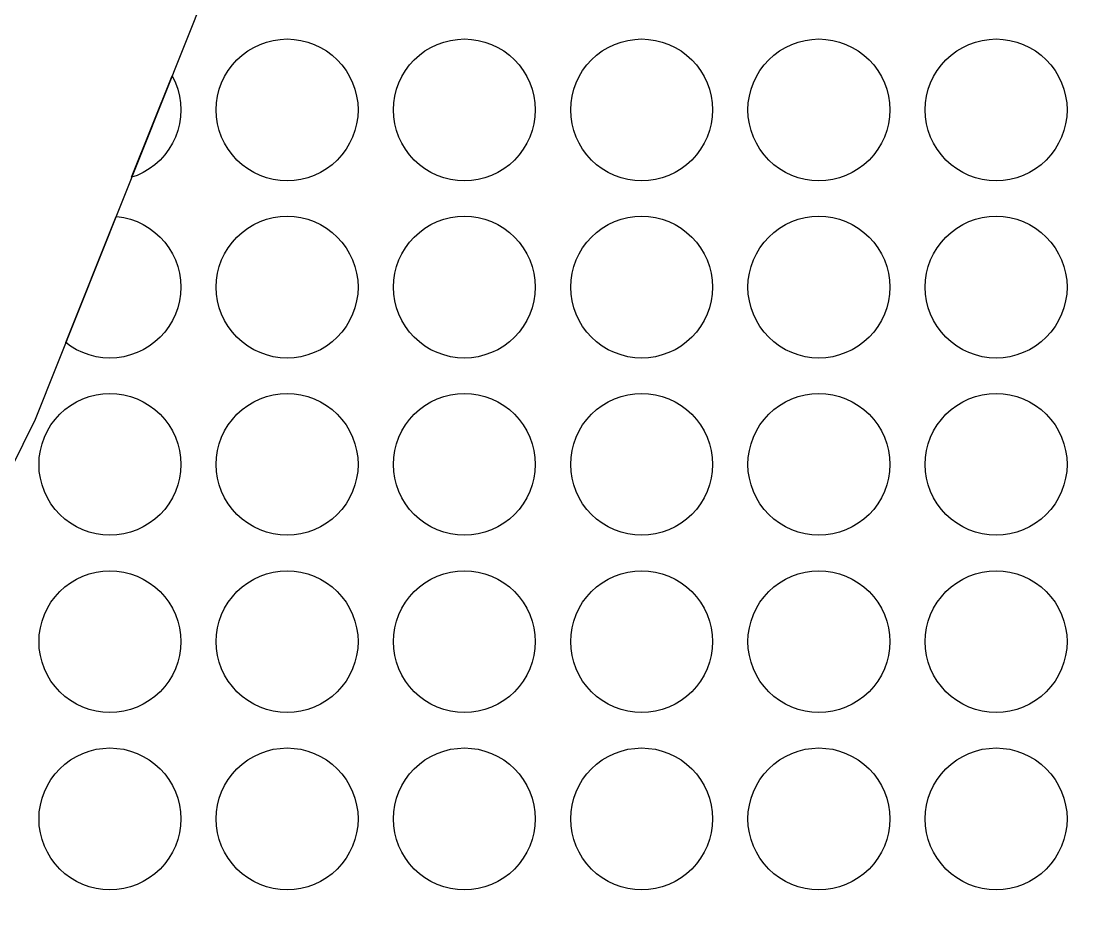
# Model space of a CAD drawing. Header units: millimetres. Extents: x 13 to 136, y -291 to -203.
# Drawn here: x 27.72 to 42.72, y -258.82 to -246.34 of the extents above; entities that cross this region are included whole.
import ezdxf

# ---------------------------------------------------------------- set-up
doc = ezdxf.new("R2010")
doc.units = ezdxf.units.MM
doc.layers.add('background', color=7, linetype='Continuous')
doc.layers.add('outline_2', color=3, linetype='Continuous')

msp = doc.modelspace()

# ---------------------------------------------------------------- linework, layer by layer
at = {"layer": 'background'}
for points in [[(32.466, -247.591), (32.461, -247.689), (32.446, -247.786), (32.422, -247.881), (32.389, -247.974), (32.347, -248.062), (32.297, -248.147), (32.239, -248.225), (32.173, -248.298), (32.1, -248.364), (32.021, -248.422), (31.937, -248.473), (31.848, -248.515), (31.756, -248.548), (31.661, -248.572), (31.564, -248.586), (31.466, -248.591), (31.368, -248.586), (31.27, -248.572), (31.175, -248.548), (31.083, -248.515), (30.994, -248.473), (30.91, -248.422), (30.831, -248.364), (30.758, -248.298), (30.693, -248.225), (30.634, -248.147), (30.584, -248.062), (30.542, -247.974), (30.509, -247.881), (30.485, -247.786), (30.47, -247.689), (30.466, -247.591), (30.47, -247.493), (30.485, -247.396), (30.509, -247.301), (30.542, -247.208), (30.584, -247.12), (30.634, -247.035), (30.693, -246.957), (30.758, -246.884), (30.831, -246.818), (30.91, -246.76), (30.994, -246.709), (31.083, -246.667), (31.175, -246.634), (31.27, -246.61), (31.368, -246.596), (31.466, -246.591), (31.564, -246.596), (31.661, -246.61), (31.756, -246.634), (31.848, -246.667), (31.937, -246.709), (32.021, -246.76), (32.1, -246.818), (32.173, -246.884), (32.239, -246.957), (32.297, -247.035), (32.347, -247.12), (32.389, -247.208), (32.422, -247.301), (32.446, -247.396), (32.461, -247.493)], [(34.966, -247.591), (34.961, -247.689), (34.946, -247.786), (34.922, -247.881), (34.889, -247.974), (34.847, -248.062), (34.797, -248.147), (34.739, -248.225), (34.673, -248.298), (34.6, -248.364), (34.521, -248.422), (34.437, -248.473), (34.348, -248.515), (34.256, -248.548), (34.161, -248.572), (34.064, -248.586), (33.966, -248.591), (33.868, -248.586), (33.77, -248.572), (33.675, -248.548), (33.583, -248.515), (33.494, -248.473), (33.41, -248.422), (33.331, -248.364), (33.258, -248.298), (33.193, -248.225), (33.134, -248.147), (33.084, -248.062), (33.042, -247.974), (33.009, -247.881), (32.985, -247.786), (32.97, -247.689), (32.966, -247.591), (32.97, -247.493), (32.985, -247.396), (33.009, -247.301), (33.042, -247.208), (33.084, -247.12), (33.134, -247.035), (33.193, -246.957), (33.258, -246.884), (33.331, -246.818), (33.41, -246.76), (33.494, -246.709), (33.583, -246.667), (33.675, -246.634), (33.77, -246.61), (33.868, -246.596), (33.966, -246.591), (34.064, -246.596), (34.161, -246.61), (34.256, -246.634), (34.348, -246.667), (34.437, -246.709), (34.521, -246.76), (34.6, -246.818), (34.673, -246.884), (34.739, -246.957), (34.797, -247.035), (34.847, -247.12), (34.889, -247.208), (34.922, -247.301), (34.946, -247.396), (34.961, -247.493)], [(37.466, -247.591), (37.461, -247.689), (37.446, -247.786), (37.422, -247.881), (37.389, -247.974), (37.347, -248.062), (37.297, -248.147), (37.239, -248.225), (37.173, -248.298), (37.1, -248.364), (37.021, -248.422), (36.937, -248.473), (36.848, -248.515), (36.756, -248.548), (36.661, -248.572), (36.564, -248.586), (36.466, -248.591), (36.368, -248.586), (36.27, -248.572), (36.175, -248.548), (36.083, -248.515), (35.994, -248.473), (35.91, -248.422), (35.831, -248.364), (35.758, -248.298), (35.693, -248.225), (35.634, -248.147), (35.584, -248.062), (35.542, -247.974), (35.509, -247.881), (35.485, -247.786), (35.47, -247.689), (35.466, -247.591), (35.47, -247.493), (35.485, -247.396), (35.509, -247.301), (35.542, -247.208), (35.584, -247.12), (35.634, -247.035), (35.693, -246.957), (35.758, -246.884), (35.831, -246.818), (35.91, -246.76), (35.994, -246.709), (36.083, -246.667), (36.175, -246.634), (36.27, -246.61), (36.368, -246.596), (36.466, -246.591), (36.564, -246.596), (36.661, -246.61), (36.756, -246.634), (36.848, -246.667), (36.937, -246.709), (37.021, -246.76), (37.1, -246.818), (37.173, -246.884), (37.239, -246.957), (37.297, -247.035), (37.347, -247.12), (37.389, -247.208), (37.422, -247.301), (37.446, -247.396), (37.461, -247.493)], [(39.966, -247.591), (39.961, -247.689), (39.946, -247.786), (39.922, -247.881), (39.889, -247.974), (39.847, -248.062), (39.797, -248.147), (39.739, -248.225), (39.673, -248.298), (39.6, -248.364), (39.521, -248.422), (39.437, -248.473), (39.348, -248.515), (39.256, -248.548), (39.161, -248.572), (39.064, -248.586), (38.966, -248.591), (38.868, -248.586), (38.77, -248.572), (38.675, -248.548), (38.583, -248.515), (38.494, -248.473), (38.41, -248.422), (38.331, -248.364), (38.258, -248.298), (38.193, -248.225), (38.134, -248.147), (38.084, -248.062), (38.042, -247.974), (38.009, -247.881), (37.985, -247.786), (37.97, -247.689), (37.966, -247.591), (37.97, -247.493), (37.985, -247.396), (38.009, -247.301), (38.042, -247.208), (38.084, -247.12), (38.134, -247.035), (38.193, -246.957), (38.258, -246.884), (38.331, -246.818), (38.41, -246.76), (38.494, -246.709), (38.583, -246.667), (38.675, -246.634), (38.77, -246.61), (38.868, -246.596), (38.966, -246.591), (39.064, -246.596), (39.161, -246.61), (39.256, -246.634), (39.348, -246.667), (39.437, -246.709), (39.521, -246.76), (39.6, -246.818), (39.673, -246.884), (39.739, -246.957), (39.797, -247.035), (39.847, -247.12), (39.889, -247.208), (39.922, -247.301), (39.946, -247.396), (39.961, -247.493)], [(42.466, -247.591), (42.461, -247.689), (42.446, -247.786), (42.422, -247.881), (42.389, -247.974), (42.347, -248.062), (42.297, -248.147), (42.239, -248.225), (42.173, -248.298), (42.1, -248.364), (42.021, -248.422), (41.937, -248.473), (41.848, -248.515), (41.756, -248.548), (41.661, -248.572), (41.564, -248.586), (41.466, -248.591), (41.368, -248.586), (41.27, -248.572), (41.175, -248.548), (41.083, -248.515), (40.994, -248.473), (40.91, -248.422), (40.831, -248.364), (40.758, -248.298), (40.693, -248.225), (40.634, -248.147), (40.584, -248.062), (40.542, -247.974), (40.509, -247.881), (40.485, -247.786), (40.47, -247.689), (40.466, -247.591), (40.47, -247.493), (40.485, -247.396), (40.509, -247.301), (40.542, -247.208), (40.584, -247.12), (40.634, -247.035), (40.693, -246.957), (40.758, -246.884), (40.831, -246.818), (40.91, -246.76), (40.994, -246.709), (41.083, -246.667), (41.175, -246.634), (41.27, -246.61), (41.368, -246.596), (41.466, -246.591), (41.564, -246.596), (41.661, -246.61), (41.756, -246.634), (41.848, -246.667), (41.937, -246.709), (42.021, -246.76), (42.1, -246.818), (42.173, -246.884), (42.239, -246.957), (42.297, -247.035), (42.347, -247.12), (42.389, -247.208), (42.422, -247.301), (42.446, -247.396), (42.461, -247.493)], [(29.843, -247.111), (29.847, -247.12), (29.889, -247.208), (29.922, -247.301), (29.946, -247.396), (29.961, -247.493), (29.966, -247.591), (29.961, -247.689), (29.946, -247.786), (29.922, -247.881), (29.889, -247.974), (29.847, -248.062), (29.797, -248.147), (29.739, -248.225), (29.673, -248.298), (29.6, -248.364), (29.521, -248.422), (29.437, -248.473), (29.348, -248.515), (29.272, -248.542)], [(29.052, -249.095), (29.064, -249.096), (29.161, -249.11), (29.256, -249.134), (29.348, -249.167), (29.437, -249.209), (29.521, -249.26), (29.6, -249.318), (29.673, -249.384), (29.739, -249.457), (29.797, -249.535), (29.847, -249.62), (29.889, -249.708), (29.922, -249.801), (29.946, -249.896), (29.961, -249.993), (29.966, -250.091), (29.961, -250.189), (29.946, -250.286), (29.922, -250.381), (29.889, -250.474), (29.847, -250.562), (29.797, -250.647), (29.739, -250.725), (29.673, -250.798), (29.6, -250.864), (29.521, -250.922), (29.437, -250.973), (29.348, -251.015), (29.256, -251.048), (29.161, -251.072), (29.064, -251.086), (28.966, -251.091), (28.868, -251.086), (28.77, -251.072), (28.675, -251.048), (28.583, -251.015), (28.494, -250.973), (28.41, -250.922), (28.343, -250.873)], [(32.466, -250.091), (32.461, -250.189), (32.446, -250.286), (32.422, -250.381), (32.389, -250.474), (32.347, -250.562), (32.297, -250.647), (32.239, -250.725), (32.173, -250.798), (32.1, -250.864), (32.021, -250.922), (31.937, -250.973), (31.848, -251.015), (31.756, -251.048), (31.661, -251.072), (31.564, -251.086), (31.466, -251.091), (31.368, -251.086), (31.27, -251.072), (31.175, -251.048), (31.083, -251.015), (30.994, -250.973), (30.91, -250.922), (30.831, -250.864), (30.758, -250.798), (30.693, -250.725), (30.634, -250.647), (30.584, -250.562), (30.542, -250.474), (30.509, -250.381), (30.485, -250.286), (30.47, -250.189), (30.466, -250.091), (30.47, -249.993), (30.485, -249.896), (30.509, -249.801), (30.542, -249.708), (30.584, -249.62), (30.634, -249.535), (30.693, -249.457), (30.758, -249.384), (30.831, -249.318), (30.91, -249.26), (30.994, -249.209), (31.083, -249.167), (31.175, -249.134), (31.27, -249.11), (31.368, -249.096), (31.466, -249.091), (31.564, -249.096), (31.661, -249.11), (31.756, -249.134), (31.848, -249.167), (31.937, -249.209), (32.021, -249.26), (32.1, -249.318), (32.173, -249.384), (32.239, -249.457), (32.297, -249.535), (32.347, -249.62), (32.389, -249.708), (32.422, -249.801), (32.446, -249.896), (32.461, -249.993)], [(34.966, -250.091), (34.961, -250.189), (34.946, -250.286), (34.922, -250.381), (34.889, -250.474), (34.847, -250.562), (34.797, -250.647), (34.739, -250.725), (34.673, -250.798), (34.6, -250.864), (34.521, -250.922), (34.437, -250.973), (34.348, -251.015), (34.256, -251.048), (34.161, -251.072), (34.064, -251.086), (33.966, -251.091), (33.868, -251.086), (33.77, -251.072), (33.675, -251.048), (33.583, -251.015), (33.494, -250.973), (33.41, -250.922), (33.331, -250.864), (33.258, -250.798), (33.193, -250.725), (33.134, -250.647), (33.084, -250.562), (33.042, -250.474), (33.009, -250.381), (32.985, -250.286), (32.97, -250.189), (32.966, -250.091), (32.97, -249.993), (32.985, -249.896), (33.009, -249.801), (33.042, -249.708), (33.084, -249.62), (33.134, -249.535), (33.193, -249.457), (33.258, -249.384), (33.331, -249.318), (33.41, -249.26), (33.494, -249.209), (33.583, -249.167), (33.675, -249.134), (33.77, -249.11), (33.868, -249.096), (33.966, -249.091), (34.064, -249.096), (34.161, -249.11), (34.256, -249.134), (34.348, -249.167), (34.437, -249.209), (34.521, -249.26), (34.6, -249.318), (34.673, -249.384), (34.739, -249.457), (34.797, -249.535), (34.847, -249.62), (34.889, -249.708), (34.922, -249.801), (34.946, -249.896), (34.961, -249.993)], [(37.466, -250.091), (37.461, -250.189), (37.446, -250.286), (37.422, -250.381), (37.389, -250.474), (37.347, -250.562), (37.297, -250.647), (37.239, -250.725), (37.173, -250.798), (37.1, -250.864), (37.021, -250.922), (36.937, -250.973), (36.848, -251.015), (36.756, -251.048), (36.661, -251.072), (36.564, -251.086), (36.466, -251.091), (36.368, -251.086), (36.27, -251.072), (36.175, -251.048), (36.083, -251.015), (35.994, -250.973), (35.91, -250.922), (35.831, -250.864), (35.758, -250.798), (35.693, -250.725), (35.634, -250.647), (35.584, -250.562), (35.542, -250.474), (35.509, -250.381), (35.485, -250.286), (35.47, -250.189), (35.466, -250.091), (35.47, -249.993), (35.485, -249.896), (35.509, -249.801), (35.542, -249.708), (35.584, -249.62), (35.634, -249.535), (35.693, -249.457), (35.758, -249.384), (35.831, -249.318), (35.91, -249.26), (35.994, -249.209), (36.083, -249.167), (36.175, -249.134), (36.27, -249.11), (36.368, -249.096), (36.466, -249.091), (36.564, -249.096), (36.661, -249.11), (36.756, -249.134), (36.848, -249.167), (36.937, -249.209), (37.021, -249.26), (37.1, -249.318), (37.173, -249.384), (37.239, -249.457), (37.297, -249.535), (37.347, -249.62), (37.389, -249.708), (37.422, -249.801), (37.446, -249.896), (37.461, -249.993)], [(39.966, -250.091), (39.961, -250.189), (39.946, -250.286), (39.922, -250.381), (39.889, -250.474), (39.847, -250.562), (39.797, -250.647), (39.739, -250.725), (39.673, -250.798), (39.6, -250.864), (39.521, -250.922), (39.437, -250.973), (39.348, -251.015), (39.256, -251.048), (39.161, -251.072), (39.064, -251.086), (38.966, -251.091), (38.868, -251.086), (38.77, -251.072), (38.675, -251.048), (38.583, -251.015), (38.494, -250.973), (38.41, -250.922), (38.331, -250.864), (38.258, -250.798), (38.193, -250.725), (38.134, -250.647), (38.084, -250.562), (38.042, -250.474), (38.009, -250.381), (37.985, -250.286), (37.97, -250.189), (37.966, -250.091), (37.97, -249.993), (37.985, -249.896), (38.009, -249.801), (38.042, -249.708), (38.084, -249.62), (38.134, -249.535), (38.193, -249.457), (38.258, -249.384), (38.331, -249.318), (38.41, -249.26), (38.494, -249.209), (38.583, -249.167), (38.675, -249.134), (38.77, -249.11), (38.868, -249.096), (38.966, -249.091), (39.064, -249.096), (39.161, -249.11), (39.256, -249.134), (39.348, -249.167), (39.437, -249.209), (39.521, -249.26), (39.6, -249.318), (39.673, -249.384), (39.739, -249.457), (39.797, -249.535), (39.847, -249.62), (39.889, -249.708), (39.922, -249.801), (39.946, -249.896), (39.961, -249.993)], [(42.466, -250.091), (42.461, -250.189), (42.446, -250.286), (42.422, -250.381), (42.389, -250.474), (42.347, -250.562), (42.297, -250.647), (42.239, -250.725), (42.173, -250.798), (42.1, -250.864), (42.021, -250.922), (41.937, -250.973), (41.848, -251.015), (41.756, -251.048), (41.661, -251.072), (41.564, -251.086), (41.466, -251.091), (41.368, -251.086), (41.27, -251.072), (41.175, -251.048), (41.083, -251.015), (40.994, -250.973), (40.91, -250.922), (40.831, -250.864), (40.758, -250.798), (40.693, -250.725), (40.634, -250.647), (40.584, -250.562), (40.542, -250.474), (40.509, -250.381), (40.485, -250.286), (40.47, -250.189), (40.466, -250.091), (40.47, -249.993), (40.485, -249.896), (40.509, -249.801), (40.542, -249.708), (40.584, -249.62), (40.634, -249.535), (40.693, -249.457), (40.758, -249.384), (40.831, -249.318), (40.91, -249.26), (40.994, -249.209), (41.083, -249.167), (41.175, -249.134), (41.27, -249.11), (41.368, -249.096), (41.466, -249.091), (41.564, -249.096), (41.661, -249.11), (41.756, -249.134), (41.848, -249.167), (41.937, -249.209), (42.021, -249.26), (42.1, -249.318), (42.173, -249.384), (42.239, -249.457), (42.297, -249.535), (42.347, -249.62), (42.389, -249.708), (42.422, -249.801), (42.446, -249.896), (42.461, -249.993)], [(29.966, -252.591), (29.961, -252.689), (29.946, -252.786), (29.922, -252.881), (29.889, -252.974), (29.847, -253.062), (29.797, -253.147), (29.739, -253.225), (29.673, -253.298), (29.6, -253.364), (29.521, -253.422), (29.437, -253.473), (29.348, -253.515), (29.256, -253.548), (29.161, -253.572), (29.064, -253.586), (28.966, -253.591), (28.868, -253.586), (28.77, -253.572), (28.675, -253.548), (28.583, -253.515), (28.494, -253.473), (28.41, -253.422), (28.331, -253.364), (28.258, -253.298), (28.193, -253.225), (28.134, -253.147), (28.084, -253.062), (28.042, -252.974), (28.009, -252.881), (27.985, -252.786), (27.97, -252.689), (27.966, -252.591), (27.97, -252.493), (27.985, -252.396), (28.009, -252.301), (28.042, -252.208), (28.084, -252.12), (28.134, -252.035), (28.193, -251.957), (28.258, -251.884), (28.331, -251.818), (28.41, -251.76), (28.494, -251.709), (28.583, -251.667), (28.675, -251.634), (28.77, -251.61), (28.868, -251.596), (28.966, -251.591), (29.064, -251.596), (29.161, -251.61), (29.256, -251.634), (29.348, -251.667), (29.437, -251.709), (29.521, -251.76), (29.6, -251.818), (29.673, -251.884), (29.739, -251.957), (29.797, -252.035), (29.847, -252.12), (29.889, -252.208), (29.922, -252.301), (29.946, -252.396), (29.961, -252.493)], [(32.466, -252.591), (32.461, -252.689), (32.446, -252.786), (32.422, -252.881), (32.389, -252.974), (32.347, -253.062), (32.297, -253.147), (32.239, -253.225), (32.173, -253.298), (32.1, -253.364), (32.021, -253.422), (31.937, -253.473), (31.848, -253.515), (31.756, -253.548), (31.661, -253.572), (31.564, -253.586), (31.466, -253.591), (31.368, -253.586), (31.27, -253.572), (31.175, -253.548), (31.083, -253.515), (30.994, -253.473), (30.91, -253.422), (30.831, -253.364), (30.758, -253.298), (30.693, -253.225), (30.634, -253.147), (30.584, -253.062), (30.542, -252.974), (30.509, -252.881), (30.485, -252.786), (30.47, -252.689), (30.466, -252.591), (30.47, -252.493), (30.485, -252.396), (30.509, -252.301), (30.542, -252.208), (30.584, -252.12), (30.634, -252.035), (30.693, -251.957), (30.758, -251.884), (30.831, -251.818), (30.91, -251.76), (30.994, -251.709), (31.083, -251.667), (31.175, -251.634), (31.27, -251.61), (31.368, -251.596), (31.466, -251.591), (31.564, -251.596), (31.661, -251.61), (31.756, -251.634), (31.848, -251.667), (31.937, -251.709), (32.021, -251.76), (32.1, -251.818), (32.173, -251.884), (32.239, -251.957), (32.297, -252.035), (32.347, -252.12), (32.389, -252.208), (32.422, -252.301), (32.446, -252.396), (32.461, -252.493)], [(34.966, -252.591), (34.961, -252.689), (34.946, -252.786), (34.922, -252.881), (34.889, -252.974), (34.847, -253.062), (34.797, -253.147), (34.739, -253.225), (34.673, -253.298), (34.6, -253.364), (34.521, -253.422), (34.437, -253.473), (34.348, -253.515), (34.256, -253.548), (34.161, -253.572), (34.064, -253.586), (33.966, -253.591), (33.868, -253.586), (33.77, -253.572), (33.675, -253.548), (33.583, -253.515), (33.494, -253.473), (33.41, -253.422), (33.331, -253.364), (33.258, -253.298), (33.193, -253.225), (33.134, -253.147), (33.084, -253.062), (33.042, -252.974), (33.009, -252.881), (32.985, -252.786), (32.97, -252.689), (32.966, -252.591), (32.97, -252.493), (32.985, -252.396), (33.009, -252.301), (33.042, -252.208), (33.084, -252.12), (33.134, -252.035), (33.193, -251.957), (33.258, -251.884), (33.331, -251.818), (33.41, -251.76), (33.494, -251.709), (33.583, -251.667), (33.675, -251.634), (33.77, -251.61), (33.868, -251.596), (33.966, -251.591), (34.064, -251.596), (34.161, -251.61), (34.256, -251.634), (34.348, -251.667), (34.437, -251.709), (34.521, -251.76), (34.6, -251.818), (34.673, -251.884), (34.739, -251.957), (34.797, -252.035), (34.847, -252.12), (34.889, -252.208), (34.922, -252.301), (34.946, -252.396), (34.961, -252.493)], [(37.466, -252.591), (37.461, -252.689), (37.446, -252.786), (37.422, -252.881), (37.389, -252.974), (37.347, -253.062), (37.297, -253.147), (37.239, -253.225), (37.173, -253.298), (37.1, -253.364), (37.021, -253.422), (36.937, -253.473), (36.848, -253.515), (36.756, -253.548), (36.661, -253.572), (36.564, -253.586), (36.466, -253.591), (36.368, -253.586), (36.27, -253.572), (36.175, -253.548), (36.083, -253.515), (35.994, -253.473), (35.91, -253.422), (35.831, -253.364), (35.758, -253.298), (35.693, -253.225), (35.634, -253.147), (35.584, -253.062), (35.542, -252.974), (35.509, -252.881), (35.485, -252.786), (35.47, -252.689), (35.466, -252.591), (35.47, -252.493), (35.485, -252.396), (35.509, -252.301), (35.542, -252.208), (35.584, -252.12), (35.634, -252.035), (35.693, -251.957), (35.758, -251.884), (35.831, -251.818), (35.91, -251.76), (35.994, -251.709), (36.083, -251.667), (36.175, -251.634), (36.27, -251.61), (36.368, -251.596), (36.466, -251.591), (36.564, -251.596), (36.661, -251.61), (36.756, -251.634), (36.848, -251.667), (36.937, -251.709), (37.021, -251.76), (37.1, -251.818), (37.173, -251.884), (37.239, -251.957), (37.297, -252.035), (37.347, -252.12), (37.389, -252.208), (37.422, -252.301), (37.446, -252.396), (37.461, -252.493)], [(39.966, -252.591), (39.961, -252.689), (39.946, -252.786), (39.922, -252.881), (39.889, -252.974), (39.847, -253.062), (39.797, -253.147), (39.739, -253.225), (39.673, -253.298), (39.6, -253.364), (39.521, -253.422), (39.437, -253.473), (39.348, -253.515), (39.256, -253.548), (39.161, -253.572), (39.064, -253.586), (38.966, -253.591), (38.868, -253.586), (38.77, -253.572), (38.675, -253.548), (38.583, -253.515), (38.494, -253.473), (38.41, -253.422), (38.331, -253.364), (38.258, -253.298), (38.193, -253.225), (38.134, -253.147), (38.084, -253.062), (38.042, -252.974), (38.009, -252.881), (37.985, -252.786), (37.97, -252.689), (37.966, -252.591), (37.97, -252.493), (37.985, -252.396), (38.009, -252.301), (38.042, -252.208), (38.084, -252.12), (38.134, -252.035), (38.193, -251.957), (38.258, -251.884), (38.331, -251.818), (38.41, -251.76), (38.494, -251.709), (38.583, -251.667), (38.675, -251.634), (38.77, -251.61), (38.868, -251.596), (38.966, -251.591), (39.064, -251.596), (39.161, -251.61), (39.256, -251.634), (39.348, -251.667), (39.437, -251.709), (39.521, -251.76), (39.6, -251.818), (39.673, -251.884), (39.739, -251.957), (39.797, -252.035), (39.847, -252.12), (39.889, -252.208), (39.922, -252.301), (39.946, -252.396), (39.961, -252.493)], [(42.466, -252.591), (42.461, -252.689), (42.446, -252.786), (42.422, -252.881), (42.389, -252.974), (42.347, -253.062), (42.297, -253.147), (42.239, -253.225), (42.173, -253.298), (42.1, -253.364), (42.021, -253.422), (41.937, -253.473), (41.848, -253.515), (41.756, -253.548), (41.661, -253.572), (41.564, -253.586), (41.466, -253.591), (41.368, -253.586), (41.27, -253.572), (41.175, -253.548), (41.083, -253.515), (40.994, -253.473), (40.91, -253.422), (40.831, -253.364), (40.758, -253.298), (40.693, -253.225), (40.634, -253.147), (40.584, -253.062), (40.542, -252.974), (40.509, -252.881), (40.485, -252.786), (40.47, -252.689), (40.466, -252.591), (40.47, -252.493), (40.485, -252.396), (40.509, -252.301), (40.542, -252.208), (40.584, -252.12), (40.634, -252.035), (40.693, -251.957), (40.758, -251.884), (40.831, -251.818), (40.91, -251.76), (40.994, -251.709), (41.083, -251.667), (41.175, -251.634), (41.27, -251.61), (41.368, -251.596), (41.466, -251.591), (41.564, -251.596), (41.661, -251.61), (41.756, -251.634), (41.848, -251.667), (41.937, -251.709), (42.021, -251.76), (42.1, -251.818), (42.173, -251.884), (42.239, -251.957), (42.297, -252.035), (42.347, -252.12), (42.389, -252.208), (42.422, -252.301), (42.446, -252.396), (42.461, -252.493)], [(29.966, -255.091), (29.961, -255.189), (29.946, -255.286), (29.922, -255.381), (29.889, -255.474), (29.847, -255.562), (29.797, -255.647), (29.739, -255.725), (29.673, -255.798), (29.6, -255.864), (29.521, -255.922), (29.437, -255.973), (29.348, -256.015), (29.256, -256.048), (29.161, -256.072), (29.064, -256.086), (28.966, -256.091), (28.868, -256.086), (28.77, -256.072), (28.675, -256.048), (28.583, -256.015), (28.494, -255.973), (28.41, -255.922), (28.331, -255.864), (28.258, -255.798), (28.193, -255.725), (28.134, -255.647), (28.084, -255.562), (28.042, -255.474), (28.009, -255.381), (27.985, -255.286), (27.97, -255.189), (27.966, -255.091), (27.97, -254.993), (27.985, -254.896), (28.009, -254.801), (28.042, -254.708), (28.084, -254.62), (28.134, -254.535), (28.193, -254.457), (28.258, -254.384), (28.331, -254.318), (28.41, -254.26), (28.494, -254.209), (28.583, -254.167), (28.675, -254.134), (28.77, -254.11), (28.868, -254.096), (28.966, -254.091), (29.064, -254.096), (29.161, -254.11), (29.256, -254.134), (29.348, -254.167), (29.437, -254.209), (29.521, -254.26), (29.6, -254.318), (29.673, -254.384), (29.739, -254.457), (29.797, -254.535), (29.847, -254.62), (29.889, -254.708), (29.922, -254.801), (29.946, -254.896), (29.961, -254.993)], [(32.466, -255.091), (32.461, -255.189), (32.446, -255.286), (32.422, -255.381), (32.389, -255.474), (32.347, -255.562), (32.297, -255.647), (32.239, -255.725), (32.173, -255.798), (32.1, -255.864), (32.021, -255.922), (31.937, -255.973), (31.848, -256.015), (31.756, -256.048), (31.661, -256.072), (31.564, -256.086), (31.466, -256.091), (31.368, -256.086), (31.27, -256.072), (31.175, -256.048), (31.083, -256.015), (30.994, -255.973), (30.91, -255.922), (30.831, -255.864), (30.758, -255.798), (30.693, -255.725), (30.634, -255.647), (30.584, -255.562), (30.542, -255.474), (30.509, -255.381), (30.485, -255.286), (30.47, -255.189), (30.466, -255.091), (30.47, -254.993), (30.485, -254.896), (30.509, -254.801), (30.542, -254.708), (30.584, -254.62), (30.634, -254.535), (30.693, -254.457), (30.758, -254.384), (30.831, -254.318), (30.91, -254.26), (30.994, -254.209), (31.083, -254.167), (31.175, -254.134), (31.27, -254.11), (31.368, -254.096), (31.466, -254.091), (31.564, -254.096), (31.661, -254.11), (31.756, -254.134), (31.848, -254.167), (31.937, -254.209), (32.021, -254.26), (32.1, -254.318), (32.173, -254.384), (32.239, -254.457), (32.297, -254.535), (32.347, -254.62), (32.389, -254.708), (32.422, -254.801), (32.446, -254.896), (32.461, -254.993)], [(34.966, -255.091), (34.961, -255.189), (34.946, -255.286), (34.922, -255.381), (34.889, -255.474), (34.847, -255.562), (34.797, -255.647), (34.739, -255.725), (34.673, -255.798), (34.6, -255.864), (34.521, -255.922), (34.437, -255.973), (34.348, -256.015), (34.256, -256.048), (34.161, -256.072), (34.064, -256.086), (33.966, -256.091), (33.868, -256.086), (33.77, -256.072), (33.675, -256.048), (33.583, -256.015), (33.494, -255.973), (33.41, -255.922), (33.331, -255.864), (33.258, -255.798), (33.193, -255.725), (33.134, -255.647), (33.084, -255.562), (33.042, -255.474), (33.009, -255.381), (32.985, -255.286), (32.97, -255.189), (32.966, -255.091), (32.97, -254.993), (32.985, -254.896), (33.009, -254.801), (33.042, -254.708), (33.084, -254.62), (33.134, -254.535), (33.193, -254.457), (33.258, -254.384), (33.331, -254.318), (33.41, -254.26), (33.494, -254.209), (33.583, -254.167), (33.675, -254.134), (33.77, -254.11), (33.868, -254.096), (33.966, -254.091), (34.064, -254.096), (34.161, -254.11), (34.256, -254.134), (34.348, -254.167), (34.437, -254.209), (34.521, -254.26), (34.6, -254.318), (34.673, -254.384), (34.739, -254.457), (34.797, -254.535), (34.847, -254.62), (34.889, -254.708), (34.922, -254.801), (34.946, -254.896), (34.961, -254.993)], [(37.466, -255.091), (37.461, -255.189), (37.446, -255.286), (37.422, -255.381), (37.389, -255.474), (37.347, -255.562), (37.297, -255.647), (37.239, -255.725), (37.173, -255.798), (37.1, -255.864), (37.021, -255.922), (36.937, -255.973), (36.848, -256.015), (36.756, -256.048), (36.661, -256.072), (36.564, -256.086), (36.466, -256.091), (36.368, -256.086), (36.27, -256.072), (36.175, -256.048), (36.083, -256.015), (35.994, -255.973), (35.91, -255.922), (35.831, -255.864), (35.758, -255.798), (35.693, -255.725), (35.634, -255.647), (35.584, -255.562), (35.542, -255.474), (35.509, -255.381), (35.485, -255.286), (35.47, -255.189), (35.466, -255.091), (35.47, -254.993), (35.485, -254.896), (35.509, -254.801), (35.542, -254.708), (35.584, -254.62), (35.634, -254.535), (35.693, -254.457), (35.758, -254.384), (35.831, -254.318), (35.91, -254.26), (35.994, -254.209), (36.083, -254.167), (36.175, -254.134), (36.27, -254.11), (36.368, -254.096), (36.466, -254.091), (36.564, -254.096), (36.661, -254.11), (36.756, -254.134), (36.848, -254.167), (36.937, -254.209), (37.021, -254.26), (37.1, -254.318), (37.173, -254.384), (37.239, -254.457), (37.297, -254.535), (37.347, -254.62), (37.389, -254.708), (37.422, -254.801), (37.446, -254.896), (37.461, -254.993)], [(39.966, -255.091), (39.961, -255.189), (39.946, -255.286), (39.922, -255.381), (39.889, -255.474), (39.847, -255.562), (39.797, -255.647), (39.739, -255.725), (39.673, -255.798), (39.6, -255.864), (39.521, -255.922), (39.437, -255.973), (39.348, -256.015), (39.256, -256.048), (39.161, -256.072), (39.064, -256.086), (38.966, -256.091), (38.868, -256.086), (38.77, -256.072), (38.675, -256.048), (38.583, -256.015), (38.494, -255.973), (38.41, -255.922), (38.331, -255.864), (38.258, -255.798), (38.193, -255.725), (38.134, -255.647), (38.084, -255.562), (38.042, -255.474), (38.009, -255.381), (37.985, -255.286), (37.97, -255.189), (37.966, -255.091), (37.97, -254.993), (37.985, -254.896), (38.009, -254.801), (38.042, -254.708), (38.084, -254.62), (38.134, -254.535), (38.193, -254.457), (38.258, -254.384), (38.331, -254.318), (38.41, -254.26), (38.494, -254.209), (38.583, -254.167), (38.675, -254.134), (38.77, -254.11), (38.868, -254.096), (38.966, -254.091), (39.064, -254.096), (39.161, -254.11), (39.256, -254.134), (39.348, -254.167), (39.437, -254.209), (39.521, -254.26), (39.6, -254.318), (39.673, -254.384), (39.739, -254.457), (39.797, -254.535), (39.847, -254.62), (39.889, -254.708), (39.922, -254.801), (39.946, -254.896), (39.961, -254.993)], [(42.466, -255.091), (42.461, -255.189), (42.446, -255.286), (42.422, -255.381), (42.389, -255.474), (42.347, -255.562), (42.297, -255.647), (42.239, -255.725), (42.173, -255.798), (42.1, -255.864), (42.021, -255.922), (41.937, -255.973), (41.848, -256.015), (41.756, -256.048), (41.661, -256.072), (41.564, -256.086), (41.466, -256.091), (41.368, -256.086), (41.27, -256.072), (41.175, -256.048), (41.083, -256.015), (40.994, -255.973), (40.91, -255.922), (40.831, -255.864), (40.758, -255.798), (40.693, -255.725), (40.634, -255.647), (40.584, -255.562), (40.542, -255.474), (40.509, -255.381), (40.485, -255.286), (40.47, -255.189), (40.466, -255.091), (40.47, -254.993), (40.485, -254.896), (40.509, -254.801), (40.542, -254.708), (40.584, -254.62), (40.634, -254.535), (40.693, -254.457), (40.758, -254.384), (40.831, -254.318), (40.91, -254.26), (40.994, -254.209), (41.083, -254.167), (41.175, -254.134), (41.27, -254.11), (41.368, -254.096), (41.466, -254.091), (41.564, -254.096), (41.661, -254.11), (41.756, -254.134), (41.848, -254.167), (41.937, -254.209), (42.021, -254.26), (42.1, -254.318), (42.173, -254.384), (42.239, -254.457), (42.297, -254.535), (42.347, -254.62), (42.389, -254.708), (42.422, -254.801), (42.446, -254.896), (42.461, -254.993)], [(29.966, -257.591), (29.961, -257.689), (29.946, -257.786), (29.922, -257.881), (29.889, -257.974), (29.847, -258.062), (29.797, -258.147), (29.739, -258.225), (29.673, -258.298), (29.6, -258.364), (29.521, -258.422), (29.437, -258.473), (29.348, -258.515), (29.256, -258.548), (29.161, -258.572), (29.064, -258.586), (28.966, -258.591), (28.868, -258.586), (28.77, -258.572), (28.675, -258.548), (28.583, -258.515), (28.494, -258.473), (28.41, -258.422), (28.331, -258.364), (28.258, -258.298), (28.193, -258.225), (28.134, -258.147), (28.084, -258.062), (28.042, -257.974), (28.009, -257.881), (27.985, -257.786), (27.97, -257.689), (27.966, -257.591), (27.97, -257.493), (27.985, -257.396), (28.009, -257.301), (28.042, -257.208), (28.084, -257.12), (28.134, -257.035), (28.193, -256.957), (28.258, -256.884), (28.331, -256.818), (28.41, -256.76), (28.494, -256.709), (28.583, -256.667), (28.675, -256.634), (28.77, -256.61), (28.868, -256.596), (28.966, -256.591), (29.064, -256.596), (29.161, -256.61), (29.256, -256.634), (29.348, -256.667), (29.437, -256.709), (29.521, -256.76), (29.6, -256.818), (29.673, -256.884), (29.739, -256.957), (29.797, -257.035), (29.847, -257.12), (29.889, -257.208), (29.922, -257.301), (29.946, -257.396), (29.961, -257.493)], [(32.466, -257.591), (32.461, -257.689), (32.446, -257.786), (32.422, -257.881), (32.389, -257.974), (32.347, -258.062), (32.297, -258.147), (32.239, -258.225), (32.173, -258.298), (32.1, -258.364), (32.021, -258.422), (31.937, -258.473), (31.848, -258.515), (31.756, -258.548), (31.661, -258.572), (31.564, -258.586), (31.466, -258.591), (31.368, -258.586), (31.27, -258.572), (31.175, -258.548), (31.083, -258.515), (30.994, -258.473), (30.91, -258.422), (30.831, -258.364), (30.758, -258.298), (30.693, -258.225), (30.634, -258.147), (30.584, -258.062), (30.542, -257.974), (30.509, -257.881), (30.485, -257.786), (30.47, -257.689), (30.466, -257.591), (30.47, -257.493), (30.485, -257.396), (30.509, -257.301), (30.542, -257.208), (30.584, -257.12), (30.634, -257.035), (30.693, -256.957), (30.758, -256.884), (30.831, -256.818), (30.91, -256.76), (30.994, -256.709), (31.083, -256.667), (31.175, -256.634), (31.27, -256.61), (31.368, -256.596), (31.466, -256.591), (31.564, -256.596), (31.661, -256.61), (31.756, -256.634), (31.848, -256.667), (31.937, -256.709), (32.021, -256.76), (32.1, -256.818), (32.173, -256.884), (32.239, -256.957), (32.297, -257.035), (32.347, -257.12), (32.389, -257.208), (32.422, -257.301), (32.446, -257.396), (32.461, -257.493)], [(34.966, -257.591), (34.961, -257.689), (34.946, -257.786), (34.922, -257.881), (34.889, -257.974), (34.847, -258.062), (34.797, -258.147), (34.739, -258.225), (34.673, -258.298), (34.6, -258.364), (34.521, -258.422), (34.437, -258.473), (34.348, -258.515), (34.256, -258.548), (34.161, -258.572), (34.064, -258.586), (33.966, -258.591), (33.868, -258.586), (33.77, -258.572), (33.675, -258.548), (33.583, -258.515), (33.494, -258.473), (33.41, -258.422), (33.331, -258.364), (33.258, -258.298), (33.193, -258.225), (33.134, -258.147), (33.084, -258.062), (33.042, -257.974), (33.009, -257.881), (32.985, -257.786), (32.97, -257.689), (32.966, -257.591), (32.97, -257.493), (32.985, -257.396), (33.009, -257.301), (33.042, -257.208), (33.084, -257.12), (33.134, -257.035), (33.193, -256.957), (33.258, -256.884), (33.331, -256.818), (33.41, -256.76), (33.494, -256.709), (33.583, -256.667), (33.675, -256.634), (33.77, -256.61), (33.868, -256.596), (33.966, -256.591), (34.064, -256.596), (34.161, -256.61), (34.256, -256.634), (34.348, -256.667), (34.437, -256.709), (34.521, -256.76), (34.6, -256.818), (34.673, -256.884), (34.739, -256.957), (34.797, -257.035), (34.847, -257.12), (34.889, -257.208), (34.922, -257.301), (34.946, -257.396), (34.961, -257.493)], [(37.466, -257.591), (37.461, -257.689), (37.446, -257.786), (37.422, -257.881), (37.389, -257.974), (37.347, -258.062), (37.297, -258.147), (37.239, -258.225), (37.173, -258.298), (37.1, -258.364), (37.021, -258.422), (36.937, -258.473), (36.848, -258.515), (36.756, -258.548), (36.661, -258.572), (36.564, -258.586), (36.466, -258.591), (36.368, -258.586), (36.27, -258.572), (36.175, -258.548), (36.083, -258.515), (35.994, -258.473), (35.91, -258.422), (35.831, -258.364), (35.758, -258.298), (35.693, -258.225), (35.634, -258.147), (35.584, -258.062), (35.542, -257.974), (35.509, -257.881), (35.485, -257.786), (35.47, -257.689), (35.466, -257.591), (35.47, -257.493), (35.485, -257.396), (35.509, -257.301), (35.542, -257.208), (35.584, -257.12), (35.634, -257.035), (35.693, -256.957), (35.758, -256.884), (35.831, -256.818), (35.91, -256.76), (35.994, -256.709), (36.083, -256.667), (36.175, -256.634), (36.27, -256.61), (36.368, -256.596), (36.466, -256.591), (36.564, -256.596), (36.661, -256.61), (36.756, -256.634), (36.848, -256.667), (36.937, -256.709), (37.021, -256.76), (37.1, -256.818), (37.173, -256.884), (37.239, -256.957), (37.297, -257.035), (37.347, -257.12), (37.389, -257.208), (37.422, -257.301), (37.446, -257.396), (37.461, -257.493)], [(39.966, -257.591), (39.961, -257.689), (39.946, -257.786), (39.922, -257.881), (39.889, -257.974), (39.847, -258.062), (39.797, -258.147), (39.739, -258.225), (39.673, -258.298), (39.6, -258.364), (39.521, -258.422), (39.437, -258.473), (39.348, -258.515), (39.256, -258.548), (39.161, -258.572), (39.064, -258.586), (38.966, -258.591), (38.868, -258.586), (38.77, -258.572), (38.675, -258.548), (38.583, -258.515), (38.494, -258.473), (38.41, -258.422), (38.331, -258.364), (38.258, -258.298), (38.193, -258.225), (38.134, -258.147), (38.084, -258.062), (38.042, -257.974), (38.009, -257.881), (37.985, -257.786), (37.97, -257.689), (37.966, -257.591), (37.97, -257.493), (37.985, -257.396), (38.009, -257.301), (38.042, -257.208), (38.084, -257.12), (38.134, -257.035), (38.193, -256.957), (38.258, -256.884), (38.331, -256.818), (38.41, -256.76), (38.494, -256.709), (38.583, -256.667), (38.675, -256.634), (38.77, -256.61), (38.868, -256.596), (38.966, -256.591), (39.064, -256.596), (39.161, -256.61), (39.256, -256.634), (39.348, -256.667), (39.437, -256.709), (39.521, -256.76), (39.6, -256.818), (39.673, -256.884), (39.739, -256.957), (39.797, -257.035), (39.847, -257.12), (39.889, -257.208), (39.922, -257.301), (39.946, -257.396), (39.961, -257.493)], [(42.466, -257.591), (42.461, -257.689), (42.446, -257.786), (42.422, -257.881), (42.389, -257.974), (42.347, -258.062), (42.297, -258.147), (42.239, -258.225), (42.173, -258.298), (42.1, -258.364), (42.021, -258.422), (41.937, -258.473), (41.848, -258.515), (41.756, -258.548), (41.661, -258.572), (41.564, -258.586), (41.466, -258.591), (41.368, -258.586), (41.27, -258.572), (41.175, -258.548), (41.083, -258.515), (40.994, -258.473), (40.91, -258.422), (40.831, -258.364), (40.758, -258.298), (40.693, -258.225), (40.634, -258.147), (40.584, -258.062), (40.542, -257.974), (40.509, -257.881), (40.485, -257.786), (40.47, -257.689), (40.466, -257.591), (40.47, -257.493), (40.485, -257.396), (40.509, -257.301), (40.542, -257.208), (40.584, -257.12), (40.634, -257.035), (40.693, -256.957), (40.758, -256.884), (40.831, -256.818), (40.91, -256.76), (40.994, -256.709), (41.083, -256.667), (41.175, -256.634), (41.27, -256.61), (41.368, -256.596), (41.466, -256.591), (41.564, -256.596), (41.661, -256.61), (41.756, -256.634), (41.848, -256.667), (41.937, -256.709), (42.021, -256.76), (42.1, -256.818), (42.173, -256.884), (42.239, -256.957), (42.297, -257.035), (42.347, -257.12), (42.389, -257.208), (42.422, -257.301), (42.446, -257.396), (42.461, -257.493)]]:
    msp.add_lwpolyline(points, close=True, dxfattribs=at)
at = {"layer": 'outline_2'}
msp.add_lwpolyline([(36.623, -230.105), (27.91, -251.959), (14.744, -278.646), (14.002, -281.21), (13.469, -284.592), (13.466, -285.757), (13.521, -286.279), (13.612, -286.761), (13.735, -287.207), (13.888, -287.617), (14.067, -287.993), (14.271, -288.336), (14.496, -288.647), (14.74, -288.929), (15.001, -289.183), (15.275, -289.41), (15.559, -289.611), (16.15, -289.944), (16.752, -290.193), (17.343, -290.37), (17.902, -290.488), (18.838, -290.591), (46.433, -290.091)], dxfattribs=at)

doc.saveas('drawing.dxf')
